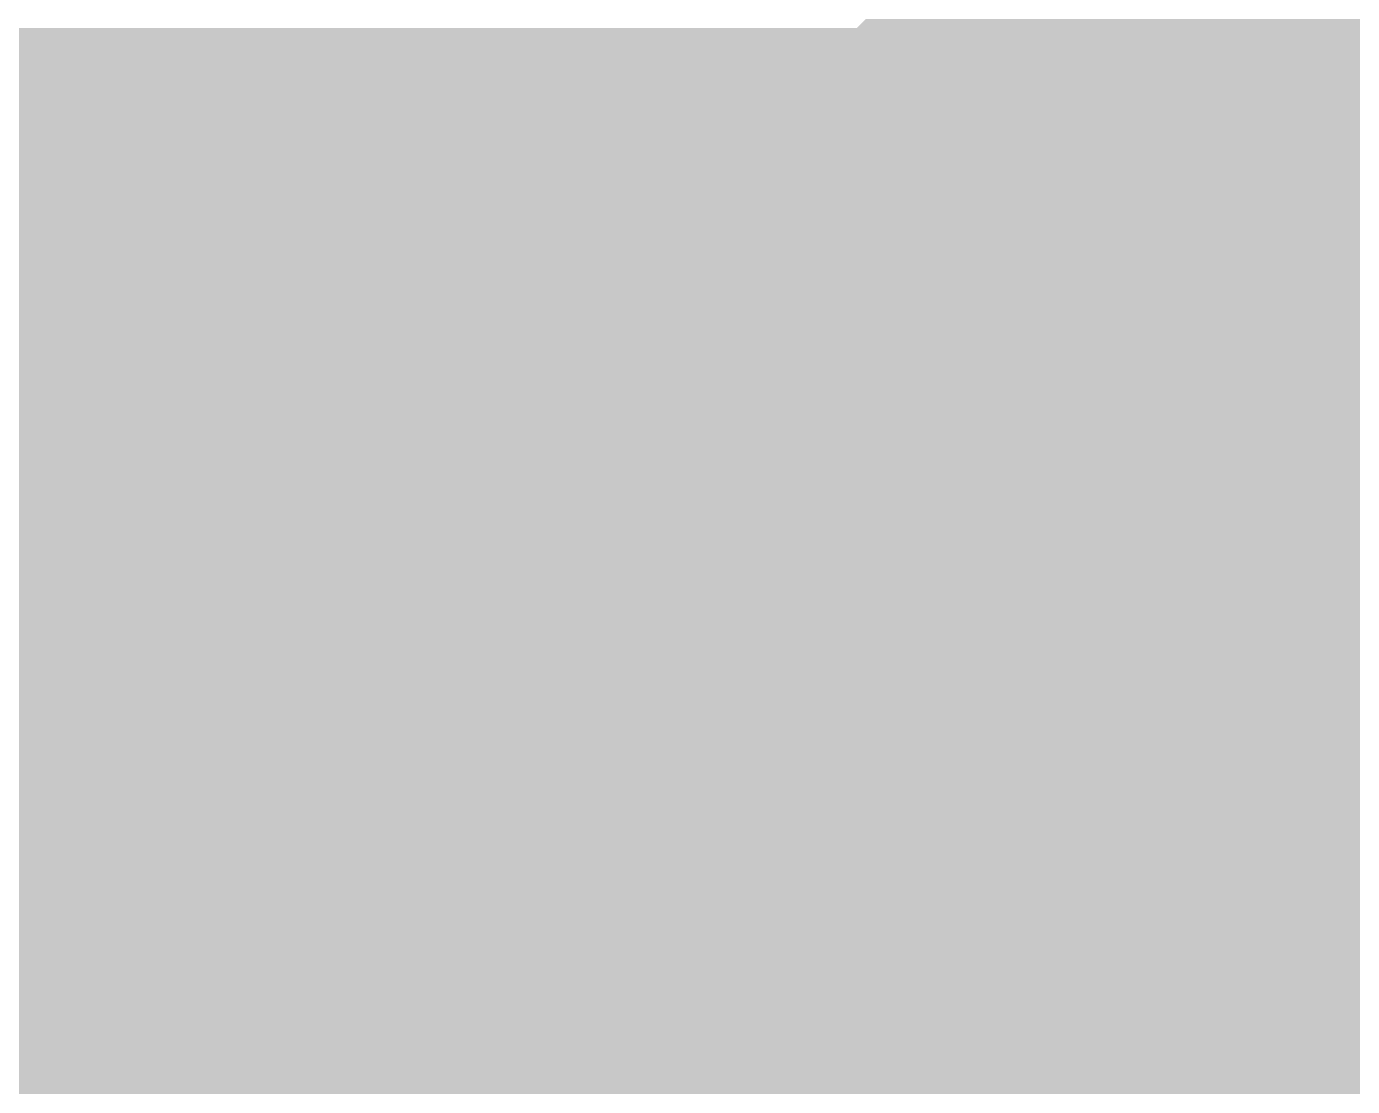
# Model space of a CAD drawing. Extents: x -5 to 157, y -120 to 103.
# Drawn here: x 13.51 to 24.1, y 52.13 to 60.59 of the extents above; entities that cross this region are included whole.
import ezdxf

# ---------------------------------------------------------------- set-up
doc = ezdxf.new("R2010")
doc.units = 0
doc.header["$MEASUREMENT"] = 0
doc.layers.get('0').update_dxf_attribs({"linetype": 'CONTINUOUS'})
for name, color, linetype in [('22-304-2_BOT', 7, 'CONTINUOUS'), ('22-304-2_DRD', 7, 'CONTINUOUS'), ('22-304-2_DRL', 2, 'CONTINUOUS'), ('22-304-2_IN1', 4, 'CONTINUOUS'), ('22-304-2_IN2', 3, 'CONTINUOUS'), ('22-304-2_SMB', 5, 'CONTINUOUS'), ('22-304-2_SPB', 14, 'CONTINUOUS'), ('22-304-2_SSB', 12, 'CONTINUOUS'), ('22-304-2_TOP', 13, 'CONTINUOUS'), ('THRUHOLE_TAP', 7, 'CONTINUOUS')]:
    doc.layers.add(name, color=color, linetype=linetype)

# ---------------------------------------------------------------- blocks, each defined once
blk = doc.blocks.new('RECTANGLE_3')
blk.add_solid([(0.4826, 0.4064), (0.4826, -0.4064), (-0.4826, 0.4064), (-0.4826, -0.4064)])
blk = doc.blocks.new('ROUND_39')
at = {"const_width": 0.40005}
blk.add_lwpolyline([(-0.200024, 0, 1), (0.200024, 0, 1)], format="xyb", close=True, dxfattribs=at)
blk = doc.blocks.new('RECTANGLE_51')
blk.add_solid([(0.635, 0.508), (0.635, -0.508), (-0.635, 0.508), (-0.635, -0.508)])
blk = doc.blocks.new('RECTANGLE_56')
blk.add_solid([(1.14935, 1.5494), (1.14935, -1.5494), (-1.14935, 1.5494), (-1.14935, -1.5494)])
blk = doc.blocks.new('OBLONG_64')
at = {"const_width": 0.65024}
blk.add_lwpolyline([(0.50038, 0), (-0.50038, 0)], dxfattribs=at)
at = {"const_width": 0.32512}
for points in [[(-0.66294, 0, 1), (-0.33782, 0, 1)], [(0.33782, 0, 1), (0.66294, 0, 1)]]:
    blk.add_lwpolyline(points, format="xyb", close=True, dxfattribs=at)
blk = doc.blocks.new('ROUND_88')
at = {"const_width": 0.10033}
blk.add_lwpolyline([(-0.050164, 0, 1), (0.050164, 0, 1)], format="xyb", close=True, dxfattribs=at)
blk = doc.blocks.new('ROUND_42')
at = {"const_width": 0.40005}
blk.add_lwpolyline([(-0.200024, 0, 1), (0.200024, 0, 1)], format="xyb", close=True, dxfattribs=at)
blk = doc.blocks.new('ROUND_80')
at = {"const_width": 0.10033}
blk.add_lwpolyline([(-0.050164, 0, 1), (0.050164, 0, 1)], format="xyb", close=True, dxfattribs=at)

msp = doc.modelspace()

# ---------------------------------------------------------------- linework, layer by layer
at = {"layer": '22-304-2_BOT'}
for points, const_width in [([(28.0035, 68.2625), (20.193, 60.452)], 0.254), ([(24.83866, 63.1571), (21.75002, 60.071)], 0.254), ([(24.83866, 63.1571), (21.75002, 60.071)], 0.254), ([(28.829, 62.357), (25.654, 62.357), (22.225, 58.928), (15.24, 58.928), (13.86078, 57.54878), (13.86078, 57.15)], 1.27), ([(34.96564, 32.42564), (34.925, 32.385), (29.972, 32.385), (29.21, 33.147), (29.21, 37.084), (31.369, 39.243), (31.369, 46.101), (34.29, 49.022), (34.29, 60.452), (32.385, 62.357), (25.654, 62.357), (22.225, 58.928), (15.24, 58.928), (13.86078, 57.54878), (13.86078, 57.15)], 1.27), ([(22.1996, 62.4586), (22.1996, 60.51804)], 0.254), ([(21.971, 62.23), (21.971, 60.28944)], 0.254), ([(21.7424, 62.0014), (21.7424, 60.071)], 0.254), ([(21.5138, 61.7728), (21.5138, 60.071)], 0.254), ([(21.2852, 61.5442), (21.2852, 60.071)], 0.254), ([(21.0566, 61.3156), (21.0566, 60.071)], 0.254), ([(20.828, 61.087), (20.828, 60.071)], 0.254), ([(20.5994, 60.8584), (20.5994, 60.071)], 0.254), ([(20.3708, 60.6298), (20.3708, 60.071)], 0.254), ([(22.18182, 60.5028), (20.2438, 60.5028)], 0.254), ([(20.193, 60.452), (-1.524, 60.452)], 0.254), ([(13.5128, 60.452), (13.5128, 59.2074)], 0.254), ([(13.7414, 60.452), (13.7414, 59.2074)], 0.254), ([(13.97, 60.452), (13.97, 59.27344)], 0.254), ([(14.1986, 60.452), (14.1986, 59.50204)], 0.254), ([(14.4272, 60.452), (14.4272, 59.73064)], 0.254), ([(14.6558, 60.452), (14.6558, 59.91098)], 0.254), ([(14.8844, 60.452), (14.8844, 60.01512)], 0.254), ([(15.113, 60.452), (15.113, 60.06338)], 0.254), ([(15.3416, 60.452), (15.3416, 60.071)], 0.254), ([(15.5702, 60.452), (15.5702, 60.071)], 0.254), ([(15.7988, 60.452), (15.7988, 60.071)], 0.254), ([(16.0274, 60.452), (16.0274, 60.071)], 0.254), ([(16.256, 60.452), (16.256, 60.071)], 0.254), ([(16.4846, 60.452), (16.4846, 60.071)], 0.254), ([(16.7132, 60.452), (16.7132, 60.071)], 0.254), ([(16.9418, 60.452), (16.9418, 60.071)], 0.254), ([(17.1704, 60.452), (17.1704, 60.071)], 0.254), ([(17.399, 60.452), (17.399, 60.071)], 0.254), ([(17.6276, 60.452), (17.6276, 60.071)], 0.254), ([(17.8562, 60.452), (17.8562, 60.071)], 0.254), ([(18.0848, 60.452), (18.0848, 60.071)], 0.254), ([(18.3134, 60.452), (18.3134, 60.071)], 0.254), ([(18.542, 60.452), (18.542, 60.071)], 0.254), ([(18.7706, 60.452), (18.7706, 60.071)], 0.254), ([(18.9992, 60.452), (18.9992, 60.071)], 0.254), ([(19.2278, 60.452), (19.2278, 60.071)], 0.254), ([(19.4564, 60.452), (19.4564, 60.071)], 0.254), ([(19.685, 60.452), (19.685, 60.071)], 0.254), ([(19.9136, 60.452), (19.9136, 60.071)], 0.254), ([(20.1422, 60.452), (20.1422, 60.071)], 0.254), ([(21.95322, 60.2742), (-1.7018, 60.2742)], 0.254), ([(14.9987, 60.0456), (-1.9304, 60.0456)], 0.254), ([(21.75002, 60.071), (15.24, 60.071)], 0.254), ([(14.52118, 59.817), (-2.159, 59.817)], 0.254), ([(14.42466, 59.7281), (13.90142, 59.2074)], 0.254), ([(14.42466, 59.7281), (13.90142, 59.2074)], 0.254), ([(14.28242, 59.5884), (-2.3876, 59.5884)], 0.254), ([(14.05382, 59.3598), (-2.6162, 59.3598)], 0.254), ([(13.90142, 59.2074), (12.20216, 59.2074)], 0.254), ([(20.32, 56.5912), (20.32, 56.896), (21.082, 57.658), (25.146, 57.658), (25.273, 57.531)], 0.254), ([(21.34362, 57.023), (21.3106, 56.98744)], 0.254), ([(21.3106, 56.98744), (21.3106, 56.0832)], 0.254), ([(21.844, 57.023), (21.34362, 57.023)], 0.254), ([(21.5138, 57.023), (21.5138, 55.00878)], 0.254), ([(21.7424, 57.023), (21.7424, 54.9656)], 0.254), ([(21.844, 57.023), (21.844, 55.499)], 0.254), ([(24.13, 57.023), (24.13, 56.515)], 0.254), ([(21.844, 56.8452), (21.3106, 56.8452)], 0.254), ([(18.415, 56.5912), (16.51, 56.5912)], 0.254), ([(20.32, 55.1688), (20.2438, 55.245), (19.939, 55.245), (18.5928, 56.5912), (18.415, 56.5912)], 0.254), ([(21.844, 56.6166), (21.3106, 56.6166)], 0.254), ([(21.9075, 56.515), (22.987, 56.515)], 0.381), ([(22.987, 55.5625), (22.987, 56.515)], 0.381), ([(22.987, 54.991), (22.987, 56.515)], 0.254), ([(22.987, 54.991), (22.987, 56.515)], 0.254), ([(24.13, 56.515), (24.13, 55.499)], 0.254), ([(25.51684, 56.515), (24.13, 56.515)], 0.254), ([(21.844, 56.388), (21.3106, 56.388)], 0.254), ([(21.844, 56.1594), (21.3106, 56.1594)], 0.254), ([(21.3106, 56.0832), (21.3106, 55.6768)], 0.254), ([(21.844, 55.9308), (21.3106, 55.9308)], 0.254), ([(21.844, 55.7022), (21.3106, 55.7022)], 0.254), ([(21.3106, 55.6768), (21.3106, 55.02402)], 0.254), ([(18.415, 55.1688), (18.6182, 55.1688), (20.574, 53.213), (22.987, 53.213), (25.273, 55.499)], 0.254), ([(25.273, 55.499), (22.987, 53.213), (20.574, 53.213), (20.574, 52.07), (19.939, 51.435), (19.05, 51.435)], 0.254), ([(24.13, 55.499), (21.844, 55.499)], 0.254), ([(21.971, 55.499), (21.971, 54.85384)], 0.254), ([(22.1996, 55.499), (22.1996, 54.63286)], 0.254), ([(22.4282, 55.499), (22.4282, 53.848)], 0.254), ([(22.6568, 55.499), (22.6568, 53.848)], 0.254), ([(22.8854, 55.499), (22.8854, 54.00802)], 0.254), ([(23.114, 55.499), (23.114, 54.23662)], 0.254), ([(23.3426, 55.499), (23.3426, 54.46522)], 0.254), ([(23.5712, 55.499), (23.5712, 54.69382)], 0.254), ([(23.7998, 55.499), (23.7998, 54.92242)], 0.254), ([(24.0284, 55.499), (24.0284, 55.15102)], 0.254), ([(24.13, 55.499), (24.13, 55.25262)], 0.254), ([(24.13, 55.4736), (21.3106, 55.4736)], 0.254), ([(16.51, 54.3179), (16.51, 55.1688)], 0.381), ([(16.51, 55.1688), (16.51, 54.102)], 0.254), ([(20.32, 55.1688), (20.32, 55.118), (21.336, 54.102), (21.463, 54.102)], 0.254), ([(24.11984, 55.245), (21.3106, 55.245)], 0.254), ([(24.13, 55.25262), (22.72284, 53.848)], 0.254), ([(24.13, 55.25262), (22.72284, 53.848)], 0.254), ([(2.51968, 55.14594), (3.18262, 54.483), (14.986, 54.483), (17.399, 52.07), (17.399, 51.435), (19.05, 51.435)], 0.254), ([(23.89124, 55.0164), (21.31822, 55.0164)], 0.254), ([(23.66264, 54.7878), (22.05736, 54.7878)], 0.254), ([(23.43404, 54.5592), (22.24786, 54.5592)], 0.254), ([(23.20544, 54.3306), (22.34184, 54.3306)], 0.254), ([(16.11122, 54.2544), (17.71904, 52.64912)], 0.254), ([(17.4244, 54.2544), (16.11122, 54.2544)], 0.254), ([(16.256, 54.2544), (16.256, 54.10962)], 0.254), ([(16.4846, 54.2544), (16.4846, 53.88102)], 0.254), ([(16.7132, 54.2544), (16.7132, 53.65242)], 0.254), ([(16.9418, 54.2544), (16.9418, 53.42382)], 0.254), ([(17.1704, 54.2544), (17.1704, 53.19522)], 0.254), ([(17.399, 54.2544), (17.399, 52.96662)], 0.254), ([(17.5006, 54.2544), (17.4244, 54.2544)], 0.254), ([(18.63344, 54.2544), (17.5006, 54.2544)], 0.254), ([(17.6276, 54.2544), (17.6276, 52.73802)], 0.254), ([(17.8562, 54.2544), (17.8562, 53.16728)], 0.254), ([(18.0848, 54.2544), (18.0848, 53.39588)], 0.254), ([(18.3134, 54.2544), (18.3134, 53.50256)], 0.254), ([(18.542, 54.2544), (18.542, 53.53558)], 0.254), ([(18.63344, 54.2544), (19.35226, 53.53812)], 0.254), ([(18.7706, 54.11724), (18.7706, 53.53812)], 0.254), ([(18.78584, 54.102), (16.26362, 54.102)], 0.254), ([(22.97684, 54.102), (22.36978, 54.102)], 0.254), ([(14.72184, 53.848), (3.22834, 53.848)], 0.254), ([(13.5128, 53.848), (13.5128, 53.66258)], 0.254), ([(13.7414, 53.848), (13.7414, 53.66258)], 0.254), ([(13.97, 53.848), (13.97, 53.34)], 0.254), ([(14.1986, 53.848), (14.1986, 53.34)], 0.254), ([(14.4272, 53.848), (14.4272, 53.6956)], 0.254), ([(14.6558, 53.848), (14.6558, 53.6956)], 0.254), ([(14.72184, 53.848), (14.87424, 53.6956)], 0.254), ([(19.01444, 53.8734), (16.49222, 53.8734)], 0.254), ([(18.9992, 53.88864), (18.9992, 53.53812)], 0.254), ([(22.72284, 53.848), (22.33422, 53.848)], 0.254), ([(22.72284, 53.848), (22.33422, 53.848)], 0.254), ([(22.74824, 53.8734), (22.34184, 53.8734)], 0.254), ([(14.87424, 53.6956), (14.2494, 53.6956)], 0.254), ([(14.2494, 53.6956), (14.2494, 53.34)], 0.254), ([(13.83284, 53.66258), (11.5189, 53.66258)], 0.254), ([(13.83284, 53.66258), (13.83284, 53.34)], 0.254), ([(14.2494, 53.6448), (13.83284, 53.6448)], 0.254), ([(19.24304, 53.6448), (16.72082, 53.6448)], 0.254), ([(18.161, 53.594), (19.05, 52.705)], 0.254), ([(19.05, 52.705), (18.161, 53.594)], 0.254), ([(19.2278, 53.66004), (19.2278, 53.53812)], 0.254), ([(19.35226, 53.53812), (18.54962, 53.53812)], 0.254), ([(19.05, 53.47462), (19.05, 52.705)], 0.381), ([(14.2494, 53.4162), (13.83284, 53.4162)], 0.254), ([(18.11528, 53.4162), (16.94942, 53.4162)], 0.254), ([(14.2494, 53.34), (13.83284, 53.34)], 0.254), ([(17.87144, 53.1876), (17.17802, 53.1876)], 0.254), ([(17.7546, 52.959), (17.40662, 52.959)], 0.254), ([(15.24, 52.7812), (15.1638, 52.705), (12.6746, 52.705)], 0.254), ([(17.7165, 52.7304), (17.63522, 52.7304)], 0.254), ([(17.7165, 52.705), (17.71838, 52.64907)], 0.254)]:
    msp.add_lwpolyline(points, dxfattribs=dict(at, const_width=const_width))
at = {"layer": '22-304-2_BOT', "const_width": 0.254}
for points in [[(15.24, 60.071, 0.1989127), (14.43178, 59.73622)], [(21.463, 55.00878, 0.0350932), (21.33618, 54.99987)], [(22.36978, 54.102, 0.4142136), (21.463, 55.00878)], [(22.33422, 53.848, 0.0710397), (22.37049, 54.102)], [(18.54962, 53.53812, 0.4142136), (17.7165, 52.705)]]:
    msp.add_lwpolyline(points, format="xyb", dxfattribs=at)
at = {"layer": '22-304-2_DRD', "const_width": 0.254}
for points in [[(22.733, 55.626), (22.352, 55.245)], [(22.733, 55.626), (22.352, 55.245)], [(23.241, 55.626), (22.733, 55.626)], [(23.241, 55.626), (22.733, 55.626)], [(23.622, 55.245), (23.241, 55.626)], [(23.622, 55.245), (23.241, 55.626)], [(22.733, 55.372), (22.733, 55.245)], [(22.86, 55.372), (22.733, 55.372)], [(22.733, 55.372), (22.733, 55.245)], [(22.86, 55.372), (22.733, 55.372)], [(22.86, 55.245), (22.86, 55.372)], [(22.86, 55.245), (22.86, 55.372)], [(23.114, 55.372), (23.114, 55.245)], [(23.241, 55.372), (23.114, 55.372)], [(23.114, 55.372), (23.114, 55.245)], [(23.241, 55.372), (23.114, 55.372)], [(23.241, 55.245), (23.241, 55.372)], [(23.241, 55.245), (23.241, 55.372)], [(22.352, 55.245), (22.352, 54.737)], [(22.352, 55.245), (22.352, 54.737)], [(22.733, 55.245), (22.86, 55.245)], [(22.733, 55.245), (22.86, 55.245)], [(23.114, 55.245), (23.241, 55.245)], [(23.114, 55.245), (23.241, 55.245)], [(23.622, 54.737), (23.622, 55.245)], [(23.622, 54.737), (23.622, 55.245)], [(22.86, 54.61), (22.606, 54.864)], [(22.86, 54.61), (22.606, 54.864)], [(23.368, 54.864), (23.114, 54.61)], [(23.368, 54.864), (23.114, 54.61)], [(16.256, 54.737), (15.875, 54.356)], [(16.764, 54.737), (16.256, 54.737)], [(17.145, 54.356), (16.764, 54.737)], [(21.209, 54.737), (20.828, 54.356)], [(21.717, 54.737), (21.209, 54.737)], [(22.098, 54.356), (21.717, 54.737)], [(22.352, 54.737), (22.733, 54.356)], [(22.352, 54.737), (22.733, 54.356)], [(23.241, 54.356), (23.622, 54.737)], [(23.241, 54.356), (23.622, 54.737)], [(23.114, 54.61), (22.86, 54.61)], [(23.114, 54.61), (22.86, 54.61)], [(16.256, 54.483), (16.256, 54.356)], [(16.383, 54.483), (16.256, 54.483)], [(16.383, 54.356), (16.383, 54.483)], [(16.637, 54.483), (16.637, 54.356)], [(16.764, 54.483), (16.637, 54.483)], [(16.764, 54.356), (16.764, 54.483)], [(21.209, 54.483), (21.209, 54.356)], [(21.336, 54.483), (21.209, 54.483)], [(21.336, 54.356), (21.336, 54.483)], [(21.59, 54.483), (21.59, 54.356)], [(21.717, 54.483), (21.59, 54.483)], [(21.717, 54.356), (21.717, 54.483)], [(15.875, 54.356), (15.875, 53.848)], [(16.256, 54.356), (16.383, 54.356)], [(16.637, 54.356), (16.764, 54.356)], [(17.145, 53.848), (17.145, 54.356)], [(20.828, 54.356), (20.828, 53.848)], [(21.209, 54.356), (21.336, 54.356)], [(21.59, 54.356), (21.717, 54.356)], [(22.098, 53.848), (22.098, 54.356)], [(22.733, 54.356), (23.241, 54.356)], [(22.733, 54.356), (23.241, 54.356)], [(17.907, 54.229), (17.526, 53.848)], [(17.907, 54.229), (17.526, 53.848)], [(18.415, 54.229), (17.907, 54.229)], [(18.415, 54.229), (17.907, 54.229)], [(18.796, 53.848), (18.415, 54.229)], [(18.796, 53.848), (18.415, 54.229)], [(16.383, 53.721), (16.129, 53.975)], [(16.891, 53.975), (16.637, 53.721)], [(17.907, 53.975), (17.907, 53.848)], [(18.034, 53.975), (17.907, 53.975)], [(17.907, 53.975), (17.907, 53.848)], [(18.034, 53.975), (17.907, 53.975)], [(18.034, 53.848), (18.034, 53.975)], [(18.034, 53.848), (18.034, 53.975)], [(18.288, 53.975), (18.288, 53.848)], [(18.415, 53.975), (18.288, 53.975)], [(18.288, 53.975), (18.288, 53.848)], [(18.415, 53.975), (18.288, 53.975)], [(18.415, 53.848), (18.415, 53.975)], [(18.415, 53.848), (18.415, 53.975)], [(21.336, 53.721), (21.082, 53.975)], [(21.844, 53.975), (21.59, 53.721)], [(15.875, 53.848), (16.256, 53.467)], [(16.764, 53.467), (17.145, 53.848)], [(17.526, 53.848), (17.526, 53.34)], [(17.526, 53.848), (17.526, 53.34)], [(17.907, 53.848), (18.034, 53.848)], [(17.907, 53.848), (18.034, 53.848)], [(18.288, 53.848), (18.415, 53.848)], [(18.288, 53.848), (18.415, 53.848)], [(18.796, 53.34), (18.796, 53.848)], [(18.796, 53.34), (18.796, 53.848)], [(20.828, 53.848), (21.209, 53.467)], [(21.717, 53.467), (22.098, 53.848)], [(16.637, 53.721), (16.383, 53.721)], [(21.59, 53.721), (21.336, 53.721)], [(16.256, 53.467), (16.764, 53.467)], [(18.034, 53.213), (17.78, 53.467)], [(18.034, 53.213), (17.78, 53.467)], [(18.542, 53.467), (18.288, 53.213)], [(18.542, 53.467), (18.288, 53.213)], [(21.209, 53.467), (21.717, 53.467)], [(17.526, 53.34), (17.907, 52.959)], [(17.526, 53.34), (17.907, 52.959)], [(18.415, 52.959), (18.796, 53.34)], [(18.415, 52.959), (18.796, 53.34)], [(18.288, 53.213), (18.034, 53.213)], [(18.288, 53.213), (18.034, 53.213)], [(17.907, 52.959), (18.415, 52.959)], [(17.907, 52.959), (18.415, 52.959)]]:
    msp.add_lwpolyline(points, dxfattribs=at)
at = {"layer": '22-304-2_IN1'}
for points, const_width in [([(82.296, 102.362), (36.068, 102.362), (28.702, 94.996), (28.702, 68.326), (20.574, 60.198), (-1.778, 60.198), (-4.191, 57.785), (-4.191, -2.667), (18.669, -25.527)], 0.254), ([(24.1554, 63.7794), (24.1554, 54.27726)], 0.254), ([(23.9268, 63.5508), (23.9268, 54.04866)], 0.254), ([(23.6982, 63.3222), (23.6982, 55.55488)], 0.254), ([(23.4696, 63.0936), (23.4696, 55.75808)], 0.254), ([(23.241, 62.865), (23.241, 55.86222)], 0.254), ([(23.0124, 62.6364), (23.0124, 55.89778)], 0.254), ([(22.7838, 62.4078), (22.7838, 55.87492)], 0.254), ([(22.5552, 62.1792), (22.5552, 55.78856)], 0.254), ([(22.3266, 61.9506), (22.3266, 55.6133)], 0.254), ([(22.098, 61.722), (22.098, 55.17388)], 0.254), ([(21.8694, 61.4934), (21.8694, 51.99126)], 0.254), ([(21.6408, 61.2648), (21.6408, 51.76266)], 0.254), ([(21.4122, 61.0362), (21.4122, 51.53406)], 0.254), ([(21.1836, 60.8076), (21.1836, 51.30546)], 0.254), ([(20.955, 60.579), (20.955, 51.07178)], 0.254), ([(27.09418, 60.6298), (21.0058, 60.6298)], 0.254), ([(27.22372, 60.4012), (20.7772, 60.4012)], 0.254), ([(20.7264, 60.3504), (20.7264, 44.43222)], 0.254), ([(27.48788, 60.1726), (-1.8034, 60.1726)], 0.254), ([(13.4112, 60.198), (13.4112, 35.76574)], 0.254), ([(13.6398, 60.198), (13.6398, 35.89782)], 0.254), ([(13.8684, 60.198), (13.8684, 35.9537)], 0.254), ([(14.097, 60.198), (14.097, 35.95116)], 0.254), ([(14.3256, 60.198), (14.3256, 35.88766)], 0.254), ([(14.5542, 60.198), (14.5542, 35.74542)], 0.254), ([(14.7828, 60.198), (14.7828, 35.45586)], 0.254), ([(15.0114, 60.198), (15.0114, 15.66926)], 0.254), ([(15.24, 60.198), (15.24, 15.5067)], 0.254), ([(15.4686, 60.198), (15.4686, 15.1384)], 0.254), ([(15.6972, 60.198), (15.6972, 54.50586)], 0.254), ([(15.9258, 60.198), (15.9258, 54.79542)], 0.254), ([(16.1544, 60.198), (16.1544, 54.93766)], 0.254), ([(16.383, 60.198), (16.383, 55.00116)], 0.254), ([(16.6116, 60.198), (16.6116, 55.0037)], 0.254), ([(16.8402, 60.198), (16.8402, 54.94782)], 0.254), ([(17.0688, 60.198), (17.0688, 54.81574)], 0.254), ([(17.2974, 60.198), (17.2974, 54.55412)], 0.254), ([(17.526, 60.198), (17.526, 54.2417)], 0.254), ([(17.7546, 60.198), (17.7546, 54.40426)], 0.254), ([(17.9832, 60.198), (17.9832, 54.483)], 0.254), ([(18.2118, 60.198), (18.2118, 54.50078)], 0.254), ([(18.4404, 60.198), (18.4404, 54.4576)], 0.254), ([(18.669, 60.198), (18.669, 54.34584)], 0.254), ([(18.8976, 60.198), (18.8976, 54.12486)], 0.254), ([(19.1262, 60.198), (19.1262, 44.39666)], 0.254), ([(19.3548, 60.198), (19.3548, 44.44746)], 0.254), ([(19.5834, 60.198), (19.5834, 44.48302)], 0.254), ([(19.812, 60.198), (19.812, 44.50334)], 0.254), ([(20.0406, 60.198), (20.0406, 44.50588)], 0.254), ([(20.2692, 60.198), (20.2692, 44.49572)], 0.254), ([(20.4978, 60.198), (20.4978, 44.47286)], 0.254), ([(53.3273, 59.944), (-2.032, 59.944)], 0.254), ([(53.6956, 59.7154), (-2.2606, 59.7154)], 0.254), ([(99.42322, 59.4868), (-2.4892, 59.4868)], 0.254), ([(98.5012, 59.2582), (-2.7178, 59.2582)], 0.254), ([(27.25674, 59.0296), (-2.9464, 59.0296)], 0.254), ([(27.0256, 58.801), (-3.175, 58.801)], 0.254), ([(26.797, 58.5724), (-3.4036, 58.5724)], 0.254), ([(21.971, 32.385), (21.971, 28.829), (24.892, 25.908), (26.162, 25.908), (26.543, 25.527), (26.543, 24.13), (26.543, 25.527), (26.162, 25.908), (24.892, 25.908), (21.971, 28.829), (21.971, 32.385), (24.003, 34.417), (24.003, 42.672), (21.59, 45.085), (21.59, 50.546), (25.146, 54.102), (25.146, 55.753), (27.813, 58.42), (32.131, 58.42), (32.258, 58.293)], 0.635), ([(26.5684, 58.3438), (-3.6322, 58.3438)], 0.254), ([(26.3398, 58.1152), (-3.8608, 58.1152)], 0.254), ([(26.1112, 57.8866), (-4.0894, 57.8866)], 0.254), ([(25.8826, 57.658), (-4.191, 57.658)], 0.254), ([(25.654, 57.4294), (-4.191, 57.4294)], 0.254), ([(25.4254, 57.2008), (-4.191, 57.2008)], 0.254), ([(25.1968, 56.9722), (-4.191, 56.9722)], 0.254), ([(24.9682, 56.7436), (-4.191, 56.7436)], 0.254), ([(24.7396, 56.515), (1.52654, 56.515)], 0.254), ([(24.51608, 56.2864), (3.36042, 56.2864)], 0.254), ([(24.37892, 56.0578), (3.66776, 56.0578)], 0.254), ([(22.63902, 55.8292), (3.8481, 55.8292)], 0.254), ([(24.32304, 55.8292), (23.33498, 55.8292)], 0.254), ([(22.3139, 55.6006), (3.95986, 55.6006)], 0.254), ([(24.3205, 55.6006), (23.6601, 55.6006)], 0.254), ([(22.16404, 55.372), (4.02336, 55.372)], 0.254), ([(24.3205, 55.372), (23.80996, 55.372)], 0.254), ([(22.09292, 55.1434), (4.04368, 55.1434)], 0.254), ([(24.3205, 55.1434), (23.88108, 55.1434)], 0.254), ([(16.10614, 54.9148), (4.02336, 54.9148)], 0.254), ([(22.08276, 54.9148), (16.91386, 54.9148)], 0.254), ([(24.3205, 54.9148), (23.89124, 54.9148)], 0.254), ([(22.098, 54.80812), (22.098, 52.21986)], 0.254), ([(15.81404, 54.6862), (3.95986, 54.6862)], 0.254), ([(22.13102, 54.6862), (17.20342, 54.6862)], 0.254), ([(24.3205, 54.6862), (23.84044, 54.6862)], 0.254), ([(15.67434, 54.4576), (3.84556, 54.4576)], 0.254), ([(17.8816, 54.4576), (17.34566, 54.4576)], 0.254), ([(22.25294, 54.4576), (18.4404, 54.4576)], 0.254), ([(24.3205, 54.44236), (21.01342, 51.13782)], 0.254), ([(23.6982, 54.42712), (23.6982, 53.82006)], 0.254), ([(24.3205, 54.4576), (23.72106, 54.4576)], 0.254), ([(22.3266, 54.3687), (22.3266, 52.44846)], 0.254), ([(15.61084, 54.229), (3.66268, 54.229)], 0.254), ([(17.5133, 54.229), (17.40916, 54.229)], 0.254), ([(22.49424, 54.229), (18.8087, 54.229)], 0.254), ([(23.4696, 54.22138), (23.4696, 53.59146)], 0.254), ([(24.1046, 54.229), (23.47976, 54.229)], 0.254), ([(22.5552, 54.19344), (22.5552, 52.67706)], 0.254), ([(22.7838, 54.10708), (22.7838, 52.90566)], 0.254), ([(23.241, 54.11978), (23.241, 53.36286)], 0.254), ([(15.6083, 54.0004), (3.35534, 54.0004)], 0.254), ([(23.876, 54.0004), (18.97126, 54.0004)], 0.254), ([(23.0124, 54.08422), (23.0124, 53.13426)], 0.254), ([(15.66418, 53.7718), (3.38582, 53.7718)], 0.254), ([(15.6972, 53.69814), (15.6972, 12.22756)], 0.254), ([(23.6474, 53.7718), (19.05, 53.7718)], 0.254), ([(15.79372, 53.5432), (3.68046, 53.5432)], 0.254), ([(17.25422, 53.5432), (17.22374, 53.5432)], 0.254), ([(23.4188, 53.5432), (19.06778, 53.5432)], 0.254), ([(25.72258, 53.51018), (22.4155, 50.2031)], 0.254), ([(15.9258, 53.40604), (15.9258, 12.31392)], 0.254), ([(17.0688, 53.38572), (17.0688, 42.926)], 0.254), ([(16.05788, 53.3146), (3.85572, 53.3146)], 0.254), ([(16.1544, 53.26634), (16.1544, 12.33678)], 0.254), ([(16.8402, 53.25618), (16.8402, 42.52214)], 0.254), ([(17.2974, 53.3146), (16.96212, 53.3146)], 0.254), ([(17.2974, 53.3146), (17.2974, 43.23588)], 0.254), ([(23.1902, 53.3146), (19.0246, 53.3146)], 0.254), ([(16.383, 53.20284), (16.383, 18.59788)], 0.254), ([(16.6116, 53.2003), (16.6116, 41.90746)], 0.254), ([(17.40916, 53.086), (3.96494, 53.086)], 0.254), ([(18.8976, 53.06314), (18.8976, 44.33062)], 0.254), ([(22.9616, 53.086), (18.91284, 53.086)], 0.254), ([(17.526, 52.9463), (17.526, 43.48734)], 0.254), ([(17.63014, 52.8574), (4.0259, 52.8574)], 0.254), ([(18.669, 52.84216), (18.669, 44.24426)], 0.254), ([(22.733, 52.8574), (18.69186, 52.8574)], 0.254), ([(17.7546, 52.7812), (17.7546, 43.69308)], 0.254), ([(18.4404, 52.7304), (18.4404, 44.14012)], 0.254), ([(22.5044, 52.6288), (4.04368, 52.6288)], 0.254), ([(17.9832, 52.70246), (17.9832, 43.86834)], 0.254), ([(18.2118, 52.68722), (18.2118, 44.0182)], 0.254), ([(22.2758, 52.4002), (4.02082, 52.4002)], 0.254), ([(22.0472, 52.1716), (3.95478, 52.1716)], 0.254)]:
    msp.add_lwpolyline(points, dxfattribs=dict(at, const_width=const_width))
at = {"layer": '22-304-2_IN1', "const_width": 0.254}
for points in [[(22.987, 55.89778, 0.4142136), (22.08022, 54.991)], [(23.89378, 54.991, 0.4142136), (22.987, 55.89778)], [(16.51, 55.00878, 0.4142136), (15.60322, 54.102)], [(17.41678, 54.1147, 0.410118), (16.51, 55.00878)], [(22.08022, 54.991, 0.4142136), (22.987, 54.08422)], [(22.987, 54.08422, 0.4142136), (23.89378, 54.991)], [(18.161, 54.50078, 0.2447964), (17.41802, 54.11383)], [(18.161, 54.50078, 0.2447964), (17.41802, 54.11383)], [(19.06778, 53.594, 0.4142136), (18.161, 54.50078)], [(19.06778, 53.594, 0.4142136), (18.161, 54.50078)], [(15.60322, 54.102, 0.4142136), (16.51, 53.19522)], [(16.51, 53.19522, 0.2447955), (17.25298, 53.58216)], [(17.25422, 53.5813, 0.410118), (18.161, 52.68722)], [(17.25422, 53.5813, 0.410118), (18.161, 52.68722)], [(18.161, 52.68722, 0.4142136), (19.06778, 53.594)], [(18.161, 52.68722, 0.4142136), (19.06778, 53.594)]]:
    msp.add_lwpolyline(points, format="xyb", dxfattribs=at)
at = {"layer": '22-304-2_IN2'}
for points, const_width in [([(0, 0), (-2.54, 2.54), (-2.54, 19.05), (5.08, 26.67), (5.08, 29.21), (5.715, 29.845), (14.605, 29.845), (19.99996, 35.23996), (19.99996, 41.00068), (13.97, 47.03064), (13.97, 55.88), (15.875, 57.785), (20.955, 57.785), (29.21, 66.04), (29.21, 84.709), (32.4993, 88.00084)], 1.27), ([(27.94762, 68.20662), (20.193, 60.452)], 0.254), ([(27.94762, 66.56324), (20.43176, 59.04738)], 0.254), ([(30.10154, 65.14846), (21.85416, 56.89854)], 0.254), ([(21.971, 62.23), (21.971, 60.58408)], 0.254), ([(21.7424, 62.0014), (21.7424, 60.35548)], 0.254), ([(21.5138, 61.7728), (21.5138, 60.12688)], 0.254), ([(21.2852, 61.5442), (21.2852, 59.89828)], 0.254), ([(21.0566, 61.3156), (21.0566, 59.66968)], 0.254), ([(20.828, 61.087), (20.828, 59.44108)], 0.254), ([(20.5994, 60.8584), (20.5994, 59.21248)], 0.254), ([(20.3708, 60.6298), (20.3708, 59.04738)], 0.254), ([(21.88718, 60.5028), (20.2438, 60.5028)], 0.254), ([(20.193, 60.452), (-1.524, 60.452), (-4.318, 57.658), (-4.318, -2.54)], 0.254), ([(13.5128, 60.452), (13.5128, 57.20588)], 0.254), ([(13.7414, 60.452), (13.7414, 57.43448)], 0.254), ([(13.97, 60.452), (13.97, 57.66308)], 0.254), ([(14.1986, 60.452), (14.1986, 57.89168)], 0.254), ([(14.4272, 60.452), (14.4272, 58.12028)], 0.254), ([(14.6558, 60.452), (14.6558, 58.34888)], 0.254), ([(14.8844, 60.452), (14.8844, 58.57748)], 0.254), ([(15.113, 60.452), (15.113, 58.79084)], 0.254), ([(15.3416, 60.452), (15.3416, 58.928)], 0.254), ([(15.5702, 60.452), (15.5702, 59.00928)], 0.254), ([(15.7988, 60.452), (15.7988, 59.04484)], 0.254), ([(16.0274, 60.452), (16.0274, 59.04738)], 0.254), ([(16.256, 60.452), (16.256, 59.04738)], 0.254), ([(16.4846, 60.452), (16.4846, 59.04738)], 0.254), ([(16.7132, 60.452), (16.7132, 59.04738)], 0.254), ([(16.9418, 60.452), (16.9418, 59.04738)], 0.254), ([(17.1704, 60.452), (17.1704, 59.04738)], 0.254), ([(17.399, 60.452), (17.399, 59.04738)], 0.254), ([(17.6276, 60.452), (17.6276, 59.04738)], 0.254), ([(17.8562, 60.452), (17.8562, 59.04738)], 0.254), ([(18.0848, 60.452), (18.0848, 59.04738)], 0.254), ([(18.3134, 60.452), (18.3134, 59.04738)], 0.254), ([(18.542, 60.452), (18.542, 59.04738)], 0.254), ([(18.7706, 60.452), (18.7706, 59.04738)], 0.254), ([(18.9992, 60.452), (18.9992, 59.04738)], 0.254), ([(19.2278, 60.452), (19.2278, 59.04738)], 0.254), ([(19.4564, 60.452), (19.4564, 59.04738)], 0.254), ([(19.685, 60.452), (19.685, 59.04738)], 0.254), ([(19.9136, 60.452), (19.9136, 59.04738)], 0.254), ([(20.1422, 60.452), (20.1422, 59.04738)], 0.254), ([(21.65858, 60.2742), (-1.7018, 60.2742)], 0.254), ([(21.42998, 60.0456), (-1.9304, 60.0456)], 0.254), ([(21.20138, 59.817), (-2.159, 59.817)], 0.254), ([(20.97278, 59.5884), (-2.3876, 59.5884)], 0.254), ([(20.74418, 59.3598), (-2.6162, 59.3598)], 0.254), ([(20.51558, 59.1312), (-2.8448, 59.1312)], 0.254), ([(31.66618, 59.1312), (24.08428, 59.1312)], 0.254), ([(20.43176, 59.04738), (15.875, 59.04738)], 0.254), ([(24.0284, 59.07278), (24.0284, 47.3583)], 0.254), ([(15.28826, 58.9026), (-3.0734, 58.9026)], 0.254), ([(31.4325, 58.9026), (23.85568, 58.9026)], 0.254), ([(23.7998, 58.84418), (23.7998, 47.46244)], 0.254), ([(14.97838, 58.674), (-3.302, 58.674)], 0.254), ([(14.98346, 58.67654), (13.08354, 56.77916)], 0.254), ([(31.3055, 58.674), (23.62708, 58.674)], 0.254), ([(23.5712, 58.61558), (23.5712, 47.50562)], 0.254), ([(14.74978, 58.4454), (-3.5306, 58.4454)], 0.254), ([(23.3426, 58.38698), (23.3426, 47.49546)], 0.254), ([(31.242, 58.4454), (23.39848, 58.4454)], 0.254), ([(14.52118, 58.2168), (-3.7592, 58.2168)], 0.254), ([(23.114, 58.15838), (23.114, 47.4345)], 0.254), ([(31.23438, 58.2168), (23.16988, 58.2168)], 0.254), ([(14.29258, 57.9882), (-3.9878, 57.9882)], 0.254), ([(22.8854, 57.92978), (22.8854, 47.3075)], 0.254), ([(31.27756, 57.9882), (22.94128, 57.9882)], 0.254), ([(14.06398, 57.7596), (-4.2164, 57.7596)], 0.254), ([(31.3817, 57.7596), (22.71268, 57.7596)], 0.254), ([(22.6568, 57.70118), (22.6568, 47.07382)], 0.254), ([(13.83538, 57.531), (-4.318, 57.531)], 0.254), ([(31.56966, 57.531), (22.48408, 57.531)], 0.254), ([(22.4282, 57.47258), (22.4282, 54.44998)], 0.254), ([(13.60678, 57.3024), (-4.318, 57.3024)], 0.254), ([(31.98876, 57.3024), (22.25548, 57.3024)], 0.254), ([(22.1996, 57.24398), (22.1996, 54.81574)], 0.254), ([(56.01716, 57.0738), (22.02688, 57.0738)], 0.254), ([(21.971, 57.01538), (21.971, 54.99354)], 0.254), ([(21.7424, 56.79948), (21.7424, 55.09006)], 0.254), ([(49.18202, 56.8452), (21.79574, 56.8452)], 0.254), ([(21.5138, 56.6547), (21.5138, 55.12562)], 0.254), ([(21.2852, 56.5658), (21.2852, 55.11292)], 0.254), ([(48.81626, 56.6166), (21.42998, 56.6166)], 0.254), ([(16.39824, 56.52262), (15.23238, 55.35676)], 0.254), ([(20.955, 56.52262), (16.39824, 56.52262)], 0.254), ([(16.4846, 56.52262), (16.4846, 52.38496)], 0.254), ([(16.7132, 56.52262), (16.7132, 52.36464)], 0.254), ([(16.9418, 56.52262), (16.9418, 52.28844)], 0.254), ([(17.1704, 56.52262), (17.1704, 52.14366)], 0.254), ([(17.399, 56.52262), (17.399, 51.87188)], 0.254), ([(17.6276, 56.52262), (17.6276, 49.1617)], 0.254), ([(17.8562, 56.52262), (17.8562, 44.92752)], 0.254), ([(18.0848, 56.52262), (18.0848, 44.69892)], 0.254), ([(18.3134, 56.52262), (18.3134, 44.47032)], 0.254), ([(18.542, 56.52262), (18.542, 44.32046)], 0.254), ([(18.7706, 56.52262), (18.7706, 44.4119)], 0.254), ([(18.9992, 56.52262), (18.9992, 44.48556)], 0.254), ([(19.2278, 56.52262), (19.2278, 44.54144)], 0.254), ([(19.4564, 56.52262), (19.4564, 44.58462)], 0.254), ([(19.685, 56.52262), (19.685, 44.61256)], 0.254), ([(19.9136, 56.52262), (19.9136, 44.62526)], 0.254), ([(20.1422, 56.52262), (20.1422, 44.62272)], 0.254), ([(20.3708, 56.52262), (20.3708, 44.60748)], 0.254), ([(20.5994, 56.52262), (20.5994, 54.65572)], 0.254), ([(20.828, 56.52262), (20.828, 54.90718)], 0.254), ([(21.0566, 56.5277), (21.0566, 55.04434)], 0.254), ([(16.256, 56.38038), (16.256, 52.35194)], 0.254), ([(28.56992, 56.388), (16.26108, 56.388)], 0.254), ([(16.0274, 56.15178), (16.0274, 52.26304)], 0.254), ([(28.29814, 56.1594), (16.03248, 56.1594)], 0.254), ([(15.7988, 55.92318), (15.7988, 52.09794)], 0.254), ([(28.15082, 55.9308), (15.80388, 55.9308)], 0.254), ([(15.5702, 55.69458), (15.5702, 51.77028)], 0.254), ([(28.07716, 55.7022), (15.57528, 55.7022)], 0.254), ([(15.3416, 55.46598), (15.3416, 47.44212)], 0.254), ([(28.05684, 55.4736), (15.34668, 55.4736)], 0.254), ([(15.23238, 55.35676), (15.23238, 47.55134)], 0.254), ([(28.08732, 55.245), (15.23238, 55.245)], 0.254), ([(20.99564, 55.0164), (15.23238, 55.0164)], 0.254), ([(28.17622, 55.0164), (21.92782, 55.0164)], 0.254), ([(20.69846, 54.7878), (15.23238, 54.7878)], 0.254), ([(28.34386, 54.7878), (22.225, 54.7878)], 0.254), ([(20.54352, 54.5592), (15.23238, 54.5592)], 0.254), ([(28.67152, 54.5592), (22.38248, 54.5592)], 0.254), ([(20.46224, 54.3306), (15.23238, 54.3306)], 0.254), ([(54.89194, 54.3306), (22.46376, 54.3306)], 0.254), ([(20.43684, 54.102), (15.23238, 54.102)], 0.254), ([(54.98846, 54.102), (22.48916, 54.102)], 0.254), ([(20.46224, 53.8734), (15.23238, 53.8734)], 0.254), ([(55.16626, 53.8734), (22.46376, 53.8734)], 0.254), ([(22.4282, 53.75402), (22.4282, 43.69308)], 0.254), ([(20.54352, 53.6448), (15.23238, 53.6448)], 0.254), ([(55.53202, 53.6448), (22.38248, 53.6448)], 0.254), ([(20.5994, 53.54828), (20.5994, 44.577)], 0.254), ([(20.69846, 53.4162), (15.23238, 53.4162)], 0.254), ([(22.1996, 53.38826), (22.1996, 43.88358)], 0.254), ([(32.67202, 53.4162), (22.225, 53.4162)], 0.254), ([(20.828, 53.29428), (20.828, 44.52874)], 0.254), ([(20.99564, 53.1876), (15.23238, 53.1876)], 0.254), ([(21.0566, 53.15966), (21.0566, 44.46778)], 0.254), ([(32.30626, 53.1876), (21.92782, 53.1876)], 0.254), ([(21.971, 53.21046), (21.971, 44.0436)], 0.254), ([(21.2852, 53.09108), (21.2852, 44.38904)], 0.254), ([(21.5138, 53.07584), (21.5138, 44.29506)], 0.254), ([(21.7424, 53.11394), (21.7424, 44.18076)], 0.254), ([(32.12846, 52.959), (15.23238, 52.959)], 0.254), ([(32.03194, 52.7304), (15.23238, 52.7304)], 0.254), ([(31.99384, 52.5018), (15.23238, 52.5018)], 0.254), ([(16.04264, 52.2732), (15.23238, 52.2732)], 0.254), ([(32.00908, 52.2732), (16.97482, 52.2732)], 0.254), ([(15.74546, 52.0446), (15.23238, 52.0446)], 0.254), ([(32.07766, 52.0446), (17.272, 52.0446)], 0.254)]:
    msp.add_lwpolyline(points, dxfattribs=dict(at, const_width=const_width))
at = {"layer": '22-304-2_IN2', "const_width": 0.254}
for points in [[(15.875, 59.04738, 0.1989127), (14.98236, 58.67764)], [(15.875, 59.04738, 0.1989127), (14.98236, 58.67764)], [(20.955, 56.52262, 0.1989121), (21.84764, 56.89236)], [(20.955, 56.52262, 0.1989121), (21.84764, 56.89236)], [(21.463, 55.12816, 0.4142136), (20.43684, 54.102)], [(22.48916, 54.102, 0.4142136), (21.463, 55.12816)], [(20.43684, 54.102, 0.4142136), (21.463, 53.07584)], [(21.463, 53.07584, 0.4142136), (22.48916, 54.102)], [(16.51, 52.38496, 0.4142136), (15.48384, 51.3588)], [(17.53616, 51.3588, 0.4142136), (16.51, 52.38496)]]:
    msp.add_lwpolyline(points, format="xyb", dxfattribs=at)
at = {"layer": '22-304-2_SSB'}
for points, const_width in [([(24.57196, 60.2742), (24.57196, 59.9186), (24.74214, 59.85764), (24.90978, 59.85764), (25.07996, 59.9186), (25.07996, 60.2742), (24.90978, 60.33262), (24.74214, 60.33262), (24.06396, 60.0964)], 0.1524), ([(19.88058, 59.66206), (19.7104, 59.7789), (19.7104, 60.01766), (19.88058, 60.1345), (20.05076, 60.1345), (20.38858, 59.89828), (20.7264, 60.1345), (20.7264, 59.66206)], 0.1524), ([(16.19758, 59.54268), (16.0274, 59.66206), (16.0274, 59.89828), (16.19758, 60.01766), (16.36776, 60.01766), (16.70558, 59.7789), (17.0434, 60.01766), (17.0434, 59.54268)], 0.1524), ([(17.83842, 60.10656), (17.83842, 59.63412), (18.51406, 60.10656), (18.68424, 60.10656), (18.85442, 60.04814), (18.85442, 59.69254), (18.68424, 59.63412)], 0.1524), ([(14.15542, 58.94832), (14.15542, 59.84748), (6.16458, 59.84748), (6.16458, 58.94832)], 0.20066), ([(24.06396, 59.01944), (24.06396, 59.37504), (24.40178, 59.49442), (24.74214, 59.49442), (25.07996, 59.37504), (25.07996, 59.01944)], 0.1524), ([(18.17624, 59.26836), (18.17624, 58.79592), (18.85442, 59.03214), (18.85442, 59.15152), (17.83842, 59.15152)], 0.1524), ([(20.05076, 59.2963), (20.05076, 58.82386), (20.7264, 59.06008), (20.7264, 59.17946), (19.7104, 59.17946)], 0.1524), ([(16.0274, 59.17946), (16.0274, 58.9407)], 0.1524), ([(16.0274, 59.06008), (17.0434, 59.06008), (16.87576, 58.9407)], 0.1524), ([(24.06396, 59.0804), (25.07996, 59.0804)], 0.1524), ([(26.416, 58.547), (26.416, 54.483), (21.844, 54.483), (21.844, 56.261), (22.098, 56.515), (21.844, 56.769), (21.844, 58.547), (26.416, 58.547)], 0.1524), ([(16.19758, 58.4581), (16.0274, 58.39968), (16.0274, 58.04408), (16.19758, 57.98566), (16.87576, 57.98566), (17.0434, 58.04408), (17.0434, 58.39968), (16.87576, 58.4581)], 0.1524), ([(18.34642, 58.25236), (17.83842, 58.43016)], 0.1524), ([(18.34642, 57.95772), (18.34642, 58.31332), (18.51406, 58.43016), (18.68424, 58.43016), (18.85442, 58.31332), (18.85442, 57.95772), (17.83842, 57.95772)], 0.1524), ([(20.2184, 58.2803), (19.7104, 58.4581)], 0.1524), ([(20.2184, 57.98566), (20.2184, 58.34126), (20.38858, 58.4581), (20.55876, 58.4581), (20.7264, 58.34126), (20.7264, 57.98566), (19.7104, 57.98566)], 0.1524), ([(15.6845, 54.4195), (15.6845, 57.3405), (17.3228, 57.3405), (17.3228, 54.4195), (15.6845, 54.4195)], 0.1524), ([(19.2405, 57.3405), (19.2405, 54.4195), (17.6022, 54.4195), (17.6022, 57.3405), (19.2405, 57.3405)], 0.1524), ([(19.4945, 54.4195), (19.4945, 57.3405), (21.1328, 57.3405), (21.1328, 54.4195), (19.4945, 54.4195)], 0.1524), ([(6.16458, 55.35168), (6.16458, 54.45252), (14.25702, 54.45252), (14.25702, 55.35168)], 0.20066), ([(16.0655, 53.5305), (16.0655, 50.6095), (14.4272, 50.6095), (14.4272, 53.5305), (16.0655, 53.5305)], 0.1524), ([(20.955, 47.879), (24.003, 47.879), (24.003, 53.467), (20.193, 53.467), (20.193, 48.641), (20.955, 47.879)], 0.1524), ([(16.31442, 53.13172), (16.31442, 52.89296)], 0.1524), ([(16.31442, 53.01234), (17.33042, 53.01234), (17.16024, 52.89296)], 0.1524), ([(16.65224, 52.41036), (16.65224, 51.93792), (17.33042, 52.17414), (17.33042, 52.29352), (16.31442, 52.29352)], 0.1524)]:
    msp.add_lwpolyline(points, dxfattribs=dict(at, const_width=const_width))
at = {"layer": '22-304-2_TOP', "const_width": 0.254}
for points in [[(0.02032, 47.64532), (-0.23368, 47.64532), (-1.397, 46.482), (-1.397, 42.037), (-0.254, 40.894), (4.699, 40.894), (14.224, 50.419), (14.224, 55.245), (16.891, 57.912), (28.448, 57.912), (41.021, 70.485), (41.021, 78.74), (51.943, 89.662), (66.167, 89.662), (67.31, 90.805), (67.31, 93.98), (68.58, 95.25)], [(66.04, 95.25), (64.77, 93.98), (64.77, 91.44), (64.008, 90.678), (51.435, 90.678), (40.132, 79.375), (32.639, 79.375), (30.099, 76.835), (30.099, 61.087), (27.94, 58.928), (16.383, 58.928), (13.208, 55.753), (13.208, 52.705), (9.652, 49.149), (9.652, 46.609), (4.445, 41.402), (1.26238, 41.402), (0.02032, 42.64406)], [(2.51968, 45.14596), (7.42696, 45.14596), (9.144, 46.863), (9.144, 49.403), (12.7, 52.959), (12.7, 56.134), (16.002, 59.436), (27.686, 59.436), (29.591, 61.341), (29.591, 77.089), (32.385, 79.883), (39.878, 79.883), (51.181, 91.186), (61.849, 91.186), (62.23, 91.567), (62.23, 93.98), (63.5, 95.25)], [(71.12, 92.71), (67.056, 88.646), (52.451, 88.646), (42.037, 78.232), (42.037, 69.977), (28.956, 56.896), (17.399, 56.896), (15.24, 54.737), (15.24, 49.911), (5.207, 39.878), (-0.762, 39.878), (-2.921, 42.037), (-2.921, 48.768), (-1.54432, 50.14468), (0.02032, 50.14468)], [(68.58, 92.71), (68.58, 90.932), (66.802, 89.154), (52.197, 89.154), (41.529, 78.486), (41.529, 70.231), (28.702, 57.404), (17.145, 57.404), (14.732, 54.991), (14.732, 50.165), (4.953, 40.386), (-0.508, 40.386), (-1.905, 41.783), (-1.905, 44.958), (-2.159, 45.212)], [(11.176, 49.53), (11.811, 49.53), (13.716, 51.435), (13.716, 55.499), (16.637, 58.42), (28.194, 58.42), (40.513, 70.739), (40.513, 78.994), (51.689, 90.17), (64.897, 90.17), (66.04, 91.313), (66.04, 92.71)], [(74.803, 80.137), (74.422, 80.518), (57.785, 80.518), (56.007, 82.296), (46.863, 82.296), (42.545, 77.978), (42.545, 69.723), (29.21, 56.388), (17.653, 56.388), (15.748, 54.483), (15.748, 49.53), (5.588, 39.37), (-1.397, 39.37)], [(28.194, 68.453), (20.32, 60.579)], [(24.0284, 64.2874), (24.0284, 60.579)], [(23.7998, 64.0588), (23.7998, 60.579)], [(23.5712, 63.8302), (23.5712, 60.579)], [(23.3426, 63.6016), (23.3426, 60.579)], [(23.114, 63.373), (23.114, 60.579)], [(22.8854, 63.1444), (22.8854, 60.579)], [(22.6568, 62.9158), (22.6568, 60.579)], [(22.4282, 62.6872), (22.4282, 60.579)], [(22.1996, 62.4586), (22.1996, 60.579)], [(21.971, 62.23), (21.971, 60.579)], [(21.7424, 62.0014), (21.7424, 60.579)], [(21.5138, 61.7728), (21.5138, 60.579)], [(21.2852, 61.5442), (21.2852, 60.579)], [(21.0566, 61.3156), (21.0566, 60.579)], [(20.828, 61.087), (20.828, 60.579)], [(2.51968, 52.64404), (8.44804, 52.64404), (15.748, 59.944), (26.924, 59.944), (27.94, 60.96)], [(20.5994, 60.8584), (20.5994, 60.579)], [(26.65984, 60.579), (20.32, 60.579)], [(20.3708, 60.6298), (20.3708, 60.579)], [(15.367, 60.452), (-1.524, 60.452)], [(15.29842, 60.39358), (8.18642, 53.27904)], [(13.5128, 60.452), (13.5128, 58.60542)], [(13.7414, 60.452), (13.7414, 58.83402)], [(13.97, 60.452), (13.97, 59.06262)], [(14.1986, 60.452), (14.1986, 59.29122)], [(14.4272, 60.452), (14.4272, 59.51982)], [(14.6558, 60.452), (14.6558, 59.74842)], [(14.8844, 60.452), (14.8844, 59.97702)], [(15.113, 60.452), (15.113, 60.20562)], [(15.3416, 60.452), (15.3416, 60.43168)], [(15.17904, 60.2742), (-1.7018, 60.2742)], [(14.95044, 60.0456), (-1.9304, 60.0456)], [(14.72184, 59.817), (-2.159, 59.817)], [(14.49324, 59.5884), (-2.3876, 59.5884)], [(14.26464, 59.3598), (-2.6162, 59.3598)], [(14.03604, 59.1312), (-2.8448, 59.1312)], [(13.80744, 58.9026), (-3.0734, 58.9026)], [(13.57884, 58.674), (-3.302, 58.674)], [(17.91462, 55.753), (16.383, 54.21884)], [(17.8562, 55.69204), (17.8562, 48.387)], [(28.19908, 55.7022), (17.86382, 55.7022)], [(28.21178, 55.753), (17.91462, 55.753)], [(18.0848, 55.753), (18.0848, 48.387)], [(18.3134, 55.753), (18.3134, 48.387)], [(18.542, 55.753), (18.542, 48.387)], [(18.7706, 55.753), (18.7706, 48.387)], [(18.9992, 55.753), (18.9992, 48.387)], [(19.2278, 55.753), (19.2278, 48.387)], [(19.4564, 55.753), (19.4564, 48.387)], [(19.685, 55.753), (19.685, 48.387)], [(19.9136, 55.753), (19.9136, 48.387)], [(20.1422, 55.753), (20.1422, 48.387)], [(20.3708, 55.753), (20.3708, 48.387)], [(20.5994, 55.753), (20.5994, 54.3814)], [(20.828, 55.753), (20.828, 54.7497)], [(21.0566, 55.753), (21.0566, 54.91226)], [(21.2852, 55.753), (21.2852, 54.991)], [(21.5138, 55.753), (21.5138, 55.00878)], [(21.7424, 55.753), (21.7424, 54.9656)], [(21.971, 55.753), (21.971, 54.85384)], [(22.1996, 55.753), (22.1996, 54.63286)], [(22.4282, 55.753), (22.4282, 48.387)], [(22.6568, 55.753), (22.6568, 48.387)], [(22.8854, 55.753), (22.8854, 48.387)], [(23.114, 55.753), (23.114, 48.387)], [(23.3426, 55.753), (23.3426, 48.387)], [(23.5712, 55.753), (23.5712, 48.387)], [(23.7998, 55.753), (23.7998, 48.387)], [(24.0284, 55.753), (24.0284, 48.387)], [(17.6276, 55.46344), (17.6276, 48.387)], [(28.17622, 55.4736), (17.63522, 55.4736)], [(17.399, 55.23484), (17.399, 51.54168)], [(28.21178, 55.245), (17.40662, 55.245)], [(17.1704, 55.00624), (17.1704, 51.9811)], [(28.31338, 55.0164), (17.17802, 55.0164)], [(16.9418, 54.77764), (16.9418, 52.15636)], [(20.86864, 54.7878), (16.94942, 54.7878)], [(28.51912, 54.7878), (22.05736, 54.7878)], [(16.7132, 54.54904), (16.7132, 52.24272)], [(20.67814, 54.5592), (16.72082, 54.5592)], [(30.01264, 54.5592), (22.24786, 54.5592)], [(16.4846, 54.32044), (16.4846, 52.26558)], [(20.58416, 54.3306), (16.49222, 54.3306)], [(30.24124, 54.3306), (22.34184, 54.3306)], [(16.383, 54.21884), (16.383, 52.25796)], [(20.55622, 54.102), (16.383, 54.102)], [(30.46984, 54.102), (22.36978, 54.102)], [(20.58416, 53.8734), (16.383, 53.8734)], [(20.5994, 53.8226), (20.5994, 48.387)], [(30.69844, 53.8734), (22.34184, 53.8734)], [(20.67814, 53.6448), (16.383, 53.6448)], [(30.92704, 53.6448), (22.24786, 53.6448)], [(22.1996, 53.57114), (22.1996, 48.387)], [(20.86864, 53.4162), (16.383, 53.4162)], [(20.828, 53.4543), (20.828, 48.387)], [(31.15564, 53.4162), (22.05736, 53.4162)], [(21.0566, 53.2892), (21.0566, 48.387)], [(21.971, 53.35016), (21.971, 48.387)], [(31.38424, 53.1876), (16.383, 53.1876)], [(21.2852, 53.21046), (21.2852, 48.387)], [(21.5138, 53.19522), (21.5138, 48.387)], [(21.7424, 53.2384), (21.7424, 48.387)], [(31.61284, 52.959), (16.383, 52.959)], [(31.84144, 52.7304), (16.383, 52.7304)], [(32.07004, 52.5018), (16.383, 52.5018)], [(32.12846, 52.2732), (16.383, 52.2732)], [(32.2072, 52.0446), (17.10436, 52.0446)]]:
    msp.add_lwpolyline(points, dxfattribs=at)
for points in [[(15.367, 60.452, 0.0354897), (15.29899, 60.39301)], [(15.367, 60.452, 0.0354897), (15.29899, 60.39301)], [(21.463, 55.00878, 0.4142136), (20.55622, 54.102)], [(22.36978, 54.102, 0.4142136), (21.463, 55.00878)], [(20.55622, 54.102, 0.4142136), (21.463, 53.19522)], [(21.463, 53.19522, 0.4142136), (22.36978, 54.102)], [(16.51, 52.26558, 0.0350932), (16.38318, 52.25667)], [(17.41678, 51.3588, 0.4142136), (16.51, 52.26558)]]:
    msp.add_lwpolyline(points, format="xyb", dxfattribs=at)

# ---------------------------------------------------------------- block references
at = {"layer": '22-304-2_BOT'}
for name, p in [('RECTANGLE_56', (13.86078, 57.15)), ('RECTANGLE_3', (16.51, 56.5912)), ('RECTANGLE_3', (18.415, 56.5912)), ('RECTANGLE_3', (20.32, 56.5912)), ('RECTANGLE_51', (22.987, 56.515)), ('RECTANGLE_3', (16.51, 55.1688)), ('RECTANGLE_3', (18.415, 55.1688)), ('RECTANGLE_3', (20.32, 55.1688)), ('ROUND_39', (22.987, 54.991)), ('ROUND_39', (16.51, 54.102)), ('ROUND_39', (21.463, 54.102)), ('ROUND_39', (18.161, 53.594)), ('RECTANGLE_3', (15.24, 52.7812)), ('OBLONG_64', (19.05, 52.705))]:
    msp.add_blockref(name, p, dxfattribs=at)
at = {"layer": '22-304-2_DRL'}
for p in [(22.987, 54.991), (16.51, 54.102), (21.463, 54.102), (18.161, 53.594)]:
    msp.add_blockref('ROUND_88', p, dxfattribs=at)
at = {"layer": '22-304-2_IN1'}
for p in [(22.987, 54.991), (16.51, 54.102), (21.463, 54.102), (18.161, 53.594)]:
    msp.add_blockref('ROUND_42', p, dxfattribs=at)
at = {"layer": '22-304-2_IN2'}
for p in [(22.987, 54.991), (16.51, 54.102), (21.463, 54.102), (18.161, 53.594)]:
    msp.add_blockref('ROUND_42', p, dxfattribs=at)
at = {"layer": '22-304-2_SMB'}
for name, p in [('RECTANGLE_56', (13.86078, 57.15)), ('RECTANGLE_3', (16.51, 56.5912)), ('RECTANGLE_3', (18.415, 56.5912)), ('RECTANGLE_3', (20.32, 56.5912)), ('RECTANGLE_51', (22.987, 56.515)), ('RECTANGLE_3', (16.51, 55.1688)), ('RECTANGLE_3', (18.415, 55.1688)), ('RECTANGLE_3', (20.32, 55.1688)), ('RECTANGLE_3', (15.24, 52.7812)), ('OBLONG_64', (19.05, 52.705))]:
    msp.add_blockref(name, p, dxfattribs=at)
at = {"layer": '22-304-2_SPB'}
for name, p in [('RECTANGLE_56', (13.86078, 57.15)), ('RECTANGLE_3', (16.51, 56.5912)), ('RECTANGLE_3', (18.415, 56.5912)), ('RECTANGLE_3', (20.32, 56.5912)), ('RECTANGLE_51', (22.987, 56.515)), ('RECTANGLE_3', (16.51, 55.1688)), ('RECTANGLE_3', (18.415, 55.1688)), ('RECTANGLE_3', (20.32, 55.1688)), ('RECTANGLE_3', (15.24, 52.7812)), ('OBLONG_64', (19.05, 52.705))]:
    msp.add_blockref(name, p, dxfattribs=at)
at = {"layer": '22-304-2_TOP'}
for p in [(22.987, 54.991), (16.51, 54.102), (21.463, 54.102), (18.161, 53.594)]:
    msp.add_blockref('ROUND_39', p, dxfattribs=at)
at = {"layer": 'THRUHOLE_TAP'}
for p in [(22.987, 54.991), (16.51, 54.102), (21.463, 54.102), (18.161, 53.594)]:
    msp.add_blockref('ROUND_80', p, dxfattribs=at)

doc.saveas('drawing.dxf')
